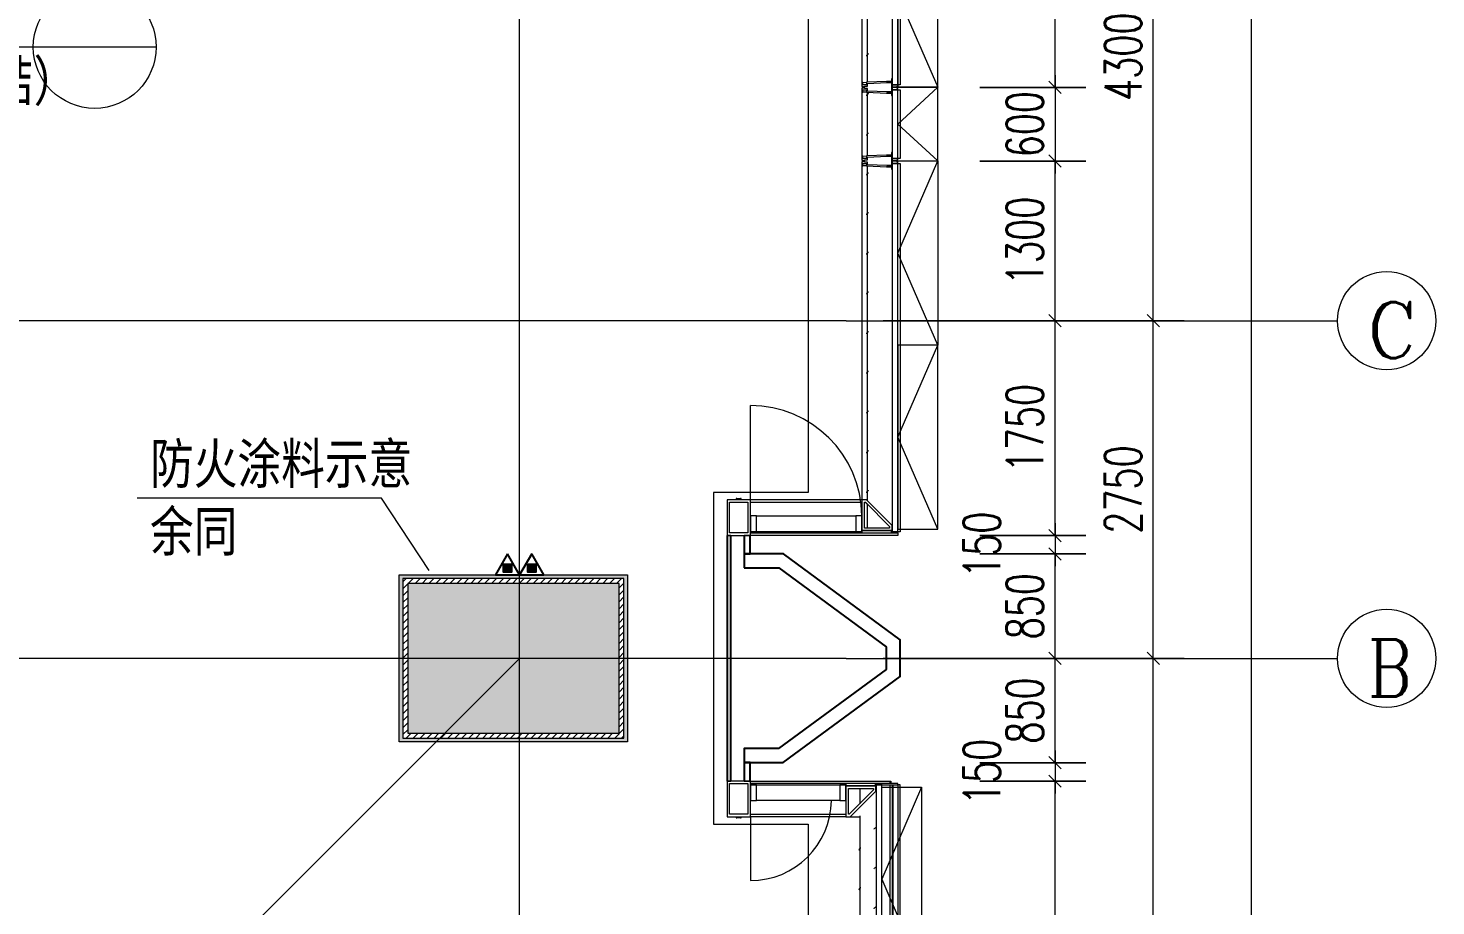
# Model space of a CAD drawing. Header units: millimetres. Extents: x 8533 to 398112, y -117646 to 105276.
# Drawn here: x 120122 to 131583, y 42026 to 49175 of the extents above; entities that cross this region are included whole.
import ezdxf

# ---------------------------------------------------------------- set-up
doc = ezdxf.new("R2010")
doc.units = ezdxf.units.MM
doc.linetypes.add('IMPORT-A-D0TE-BF$0$DOTE', pattern=[0])
doc.linetypes.add('IMPORT-colu-10F-19F$0$DOTE', pattern=[0])
for name, color, linetype, lineweight in [('A-D0TE-BF$0$A-Axis', 3, 'Continuous', 13), ('A-D0TE-BF$0$A-Axis-GRID', 1, 'IMPORT-A-D0TE-BF$0$DOTE', 13), ('A-D0TE-BF$0$A-Axis-TEXT', 7, 'Continuous', 13), ('A-DIM-TF$0$A-Dims', 140, 'Continuous', 13), ('A-EDGE-6_27F$0$A-floor-EDGE', 6, 'Continuous', 13), ('A-JC-10_12F$0$A-Dims_IDEN', 13, 'Continuous', 13), ('A-PMDT-10F$0$A-Dims-IDEN', 13, 'Continuous', 13), ('A-PMDT-10F$0$A-GLAZ-CURT-CUT', 52, 'Continuous', 13), ('A-PMDT-10F$0$A-GLAZ-CURT-PRO', 13, 'Continuous', 13), ('A-PMDT-10F$0$A-PMDT-17F$0$A-wall-Glaz', 111, 'Continuous', 13), ('A-PMDT-10F$0$A-WALL', 51, 'Continuous', 13), ('A-PMDT-10F$0$LB_铝板_', 2, 'Continuous', 13), ('A-PMDT-10F$0$Q-CASE-GM', 13, 'Continuous', 13), ('A-PMDT-10F$0$防火涂料', 8, 'Continuous', 13), ('colu-10F-19F$0$A-Axis-grid', 1, 'IMPORT-colu-10F-19F$0$DOTE', 13), ('colu-10F-19F$0$S-COLU-STEEL', 104, 'Continuous', 13), ('colu-10F-19F$0$S-hatch', 253, 'Continuous', 13), ('P-XHS-10F$0$PTP-XH灭火器', 10, 'Continuous', 25), ('塔楼建筑图10F_dwg', 8, 'Continuous', 13)]:
    doc.layers.add(name, color=color, linetype=linetype, lineweight=lineweight)
doc.styles.add('Arial_5', font='arial.ttf', dxfattribs={"width": 0.8, "height": 326.200771})
doc.styles.add('Complex_23', font='complex_.ttf', dxfattribs={"width": 0.823529, "height": 465.948165})
doc.styles.add('Complex_24', font='complex_.ttf', dxfattribs={"height": 455.690744})
doc.styles.add('Simplex', font='simplex_.ttf', dxfattribs={"width": 0.705882, "height": 297.5})

# ---------------------------------------------------------------- blocks, each defined once
blk = doc.blocks.new('塔楼建筑图10F_dwg__AXISO-1959633-10F_ARC_46_000_')
at = {"layer": 'A-D0TE-BF$0$A-Axis'}
blk.add_circle((0, 0), 0.5, dxfattribs=at)
blk = doc.blocks.new('塔楼建筑图10F_dwg_A-D0TE-BF$0$_ArchTick-1959634-10F_ARC_46_000_')
at = {"layer": 'A-D0TE-BF$0$A-Axis'}
blk.add_line((-0.5, -0.5), (0.5, 0.5), dxfattribs=at)
blk = doc.blocks.new('塔楼建筑图10F_dwg_A-D0TE-BF-1959636-10F_ARC_46_000_')
at = {"layer": 'A-D0TE-BF$0$A-Axis'}
for p, q in [((42960, -28250), (42960, 8750)), ((39660, -16750), (43660, -16750)), ((39660, -19500), (43660, -19500))]:
    blk.add_line(p, q, dxfattribs=at)
at = {"layer": 'A-D0TE-BF$0$A-Axis', "flags": 128}
blk.add_lwpolyline([(42160, -28250), (42160, -19500), (42160, -16750), (42160, -12450), (42160, -9450), (42160, -5750), (42160, 0), (42160, 8750)], dxfattribs=at)
for points in [[(42410, -16750), (39960, -16750)], [(42410, -19500), (39960, -19500)]]:
    blk.add_lwpolyline(points, close=True, dxfattribs=at)
at = {"layer": 'A-D0TE-BF$0$A-Axis-GRID', "linetype": 'Continuous'}
for p, q in [((37000, -18820), (37000, -680)), ((39660, -16750), (28750, -16750)), ((37000, -20180), (37000, -18820)), ((36020, -19500), (28750, -19500)), ((37880, -19500), (36020, -19500)), ((39660, -19500), (37880, -19500)), ((37000, -31034), (37000, -20180))]:
    blk.add_line(p, q, dxfattribs=at)
at = {"xscale": 800, "yscale": 800, "zscale": 800}
for p in [(44060, -16750), (44060, -19500)]:
    blk.add_blockref('塔楼建筑图10F_dwg__AXISO-1959633-10F_ARC_46_000_', p, dxfattribs=at)
at = {"xscale": 100, "yscale": 100, "zscale": 100}
for p, rotation in [((42160, -16750), 90), ((42160, -16750), 270), ((42160, -19500), 90), ((42160, -19500), 270)]:
    blk.add_blockref('塔楼建筑图10F_dwg_A-D0TE-BF$0$_ArchTick-1959634-10F_ARC_46_000_', p, dxfattribs=dict(at, rotation=rotation))
at = {"layer": 'A-D0TE-BF$0$A-Axis', "color": 7, "char_height": 297.5, "width": 917.9, "attachment_point": 2, "rotation": 90, "line_spacing_factor": 1.125731, "style": 'Simplex'}
for s, insert in [('4300', (41765, -14600)), ('2750', (41765, -18125))]:
    blk.add_mtext(s, dxfattribs=dict(at, insert=insert))
at = {"layer": 'A-D0TE-BF$0$A-Axis-TEXT', "attachment_point": 1, "line_spacing_factor": 1.141342}
for s, insert, char_height, width, style in [('\\fComplex|b0|i0|c134|p2|;C', (43898, -16599), 455.69, 545.75, 'Complex_24'), ('\\fComplex|b0|i0|c134|p2|;\\W.82353;B', (43905, -19346), 465.95, 479.11, 'Complex_23')]:
    blk.add_mtext(s, dxfattribs=dict(at, insert=insert, char_height=char_height, width=width, style=style))
blk = doc.blocks.new('塔楼建筑图10F_dwg_A-EDGE-6_27F-1959637-10F_ARC_46_000_')
at = {"layer": 'A-EDGE-6_27F$0$A-floor-EDGE', "flags": 128}
blk.add_lwpolyline([(39350, -1350), (39350, -18150), (38580, -18150), (38580, -18850), (38580, -20150), (38580, -20850), (39350, -20850), (39350, -30000), (29600, -30000), (29600, -29230), (28900, -29230), (27600, -29230), (26900, -29230), (26900, -30000), (10100, -30000)], dxfattribs=at)
blk = doc.blocks.new('塔楼建筑图10F_dwg_A-JC-10_12F-1959669-10F_ARC_46_000_')
at = {"layer": 'A-JC-10_12F$0$A-Dims_IDEN', "flags": 128}
blk.add_lwpolyline([(34041, -14521), (33041, -14521), (29973, -14521), (28750, -13782)], dxfattribs=at)
at = {"layer": 'A-JC-10_12F$0$A-Dims_IDEN'}
blk.add_circle((33541, -14521), 500, dxfattribs=at)
at = {"layer": 'A-JC-10_12F$0$A-Dims_IDEN', "color": 7, "insert": (32332, -14634), "char_height": 326.2, "width": 1458.18, "attachment_point": 1, "line_spacing_factor": 0.941778, "style": 'Arial_5'}
blk.add_mtext('（结）', dxfattribs=at)
blk = doc.blocks.new('塔楼建筑图10F_dwg_colu-10F-19F-1959674-10F_ARC_46_000_')
at = {"layer": 'colu-10F-19F$0$S-hatch'}
h = blk.add_hatch(dxfattribs=at)
h.set_pattern_fill('FP_48', color=256, style=0, pattern_type=2)
h.set_pattern_definition([(45, (0, -19450), (-28.28427, 28.28427), [])])
h.paths.add_polyline_path([(36050, -20150), (37850, -20150), (37850, -18850), (36050, -18850), (36050, -20110)], flags=0)
h.paths.add_polyline_path([(36090, -20110), (36090, -18890), (37810, -18890), (37810, -20110), (37310, -20110)], flags=0)
blk.add_hatch(color=256, dxfattribs=at).paths.add_polyline_path([(36590, -20110), (37810, -20110), (37810, -18890), (36090, -18890), (36090, -20110)], flags=0)
at = {"layer": 'colu-10F-19F$0$A-Axis-grid', "linetype": 'Continuous'}
for p, q in [((37000, -19500), (36350, -20150)), ((36350, -20150), (36320, -20180)), ((36320, -20180), (28930, -27570))]:
    blk.add_line(p, q, dxfattribs=at)
at = {"layer": 'colu-10F-19F$0$S-COLU-STEEL', "flags": 128}
for points in [[(37850, -18850), (36050, -18850), (36050, -20150), (37850, -20150)], [(37810, -18890), (36090, -18890), (36090, -20110), (37810, -20110)]]:
    blk.add_lwpolyline(points, close=True, dxfattribs=at)
blk = doc.blocks.new('塔楼建筑图10F_dwg_A-PMDT-10F$0$A$C2FD361CC-1959676-10F_ARC_46_000_')
at = {"layer": 'A-PMDT-10F$0$防火涂料'}
h = blk.add_hatch(dxfattribs=at)
h.set_pattern_fill('FP_52', color=256, style=0, pattern_type=2)
h.set_pattern_definition([(37.5, (36700, 28300), (-1.60031, 48.94136), [0, -38.608, 0, -43.18, -41.275]), (37.5, (36700, 28300), (-1.60031, 48.94136), [-81.788, 0, -41.275]), (7.5, (36700, 28300), (44.9521, 71.68268), [0, -20.828, 0, -34.798, -13.335]), (7.5, (36700, 28300), (44.9521, 71.68268), [-55.626, 0, -13.335]), (327.5, (36668.76, 28300), (79.09879, 0.143765), [0, -12.7, 0, -45.72, -59.69]), (327.5, (36668.76, 28300), (79.09879, 0.143765), [-58.42, 0, -59.69]), (317.5, (36668.76, 28300), (76.35522, 22.29306), [0, -6.35, 0, -29.972, -34.29]), (317.5, (36668.76, 28300), (76.35522, 22.29306), [-36.322, 0, -34.29])])
h.paths.add_polyline_path([(37880, 8070), (37880, 9430), (36020, 9430), (36020, 8070), (37851, 8070)], flags=0)
h.paths.add_polyline_path([(36050, 8100), (36050, 9400), (37850, 9400), (37850, 8100), (36090, 8100)], flags=0)
at = {"layer": 'A-PMDT-10F$0$A-Dims-IDEN', "flags": 128}
blk.add_lwpolyline([(36263, 9465), (35875, 10054), (33886, 10054)], dxfattribs=at)
at = {"layer": 'A-PMDT-10F$0$防火涂料', "flags": 128}
blk.add_lwpolyline([(36020, 9430), (37880, 9430), (37880, 8070), (36020, 8070)], close=True, dxfattribs=at)
at = {"layer": 'A-PMDT-10F$0$A-Dims-IDEN', "color": 7, "char_height": 326.2, "attachment_point": 1, "line_spacing_factor": 0.941778, "style": 'Arial_5'}
for s, insert, width in [('防火涂料示意', (33991, 10500), 2916.36), ('余同', (33991, 9949), 972.12)]:
    blk.add_mtext(s, dxfattribs=dict(at, insert=insert, width=width))
blk = doc.blocks.new('塔楼建筑图10F_dwg_A-DIM-TF$0$_ArchTick-1959677-10F_ARC_46_000_')
at = {"layer": 'A-DIM-TF$0$A-Dims'}
blk.add_line((-0.5, -0.5), (0.5, 0.5), dxfattribs=at)
blk = doc.blocks.new('塔楼建筑图10F_dwg_A-DIM-TF-1959678-10F_ARC_46_000_')
at = {"layer": 'A-DIM-TF$0$A-Dims', "flags": 128}
for points in [[(41360, -14750), (41360, -14850), (41360, -12450), (41360, -11850)], [(41360, -14850), (41360, -15450), (41360, -15550)], [(41360, -18400), (41360, -18500), (41360, -16750), (41360, -15450)], [(41360, -18500), (41360, -18650), (41360, -18750)], [(41360, -20250), (41360, -20350), (41360, -19500), (41360, -18650)], [(41360, -20350), (41360, -20500), (41360, -20600)], [(41360, -23450), (41360, -23550), (41360, -20500)]]:
    blk.add_lwpolyline(points, dxfattribs=at)
for points in [[(41610, -14850), (40748, -14850)], [(41610, -15450), (40748, -15450)], [(41610, -16750), (40748, -16750)], [(41610, -18500), (40748, -18500)], [(41610, -18650), (40748, -18650)], [(41610, -19500), (40748, -19500)], [(41610, -20350), (40748, -20350)], [(41610, -20500), (40748, -20500)]]:
    blk.add_lwpolyline(points, close=True, dxfattribs=at)
at = {"xscale": 100, "yscale": 100, "zscale": 100}
for p, rotation in [((41360, -14850), 270), ((41360, -14850), 270), ((41360, -15450), 90), ((41360, -15450), 90), ((41360, -16750), 270), ((41360, -16750), 90), ((41360, -18500), 270), ((41360, -18500), 270), ((41360, -18650), 90), ((41360, -18650), 90), ((41360, -19500), 270), ((41360, -19500), 90), ((41360, -20350), 270), ((41360, -20350), 270), ((41360, -20500), 90), ((41360, -20500), 90)]:
    blk.add_blockref('塔楼建筑图10F_dwg_A-DIM-TF$0$_ArchTick-1959677-10F_ARC_46_000_', p, dxfattribs=dict(at, rotation=rotation))
at = {"layer": 'A-DIM-TF$0$A-Dims', "color": 7, "char_height": 297.5, "attachment_point": 2, "rotation": 90, "line_spacing_factor": 1.125731, "style": 'Simplex'}
for s, insert, width in [('600', (40965, -15150), 688.42), ('1300', (40965, -16100), 871.28), ('1750', (40965, -17625), 871.28), ('150', (40615, -18575), 641.81), ('850', (40965, -19075), 688.42), ('850', (40965, -19925), 688.42), ('150', (40615, -20425), 641.81)]:
    blk.add_mtext(s, dxfattribs=dict(at, insert=insert, width=width))
blk = doc.blocks.new('塔楼建筑图10F_dwg_P-XHS-10F$0$$TWTSYS$00000546-1959688-10F_ARC_46_000_')
at = {"layer": 'P-XHS-10F$0$PTP-XH灭火器'}
h = blk.add_hatch(dxfattribs=at)
h.set_pattern_fill('FP_61', color=256, style=0, pattern_type=2)
h.set_pattern_definition([(45, (-38543.802, -6670.83), (-17.67767, 17.67767), [])])
h.paths.add_polyline_path([(65, 44), (65, 174), (-65, 174), (-65, 44)], flags=0)
at = {"layer": 'P-XHS-10F$0$PTP-XH灭火器', "flags": 128}
for points in [[(0, 344), (-198, 0), (198, 0)], [(-65, 174), (65, 174), (65, 44), (-65, 44)]]:
    blk.add_lwpolyline(points, close=True, dxfattribs=at)
blk = doc.blocks.new('塔楼建筑图10F_dwg_P-XHS-10F-1959691-10F_ARC_46_000_')
at = {"xscale": 0.5, "yscale": 0.5, "zscale": 0.5}
for p in [(36902, -18820), (37100, -18820)]:
    blk.add_blockref('塔楼建筑图10F_dwg_P-XHS-10F$0$$TWTSYS$00000546-1959688-10F_ARC_46_000_', p, dxfattribs=at)
blk = doc.blocks.new('塔楼建筑图10F_dwg_A-PMDT-10F$0$FP_20-Floor Plan_F10 CAD Export-1959710-10F_ARC_46_000_')
at = {"layer": 'A-PMDT-10F$0$A-GLAZ-CURT-PRO'}
blk.add_line((-1458, -260), (1458, -260), dxfattribs=at)
at = {"layer": 'A-PMDT-10F$0$A-GLAZ-CURT-PRO', "flags": 128}
for points in [[(-1341, -263), (-1341, -263), (-1341, -263), (-1342, -263), (-1342, -263), (-1343, -263), (-1343, -263), (-1343, -263), (-1344, -263), (-1344, -263), (-1344, -263), (-1345, -263), (-1345, -263), (-1345, -262), (-1346, -262), (-1346, -262), (-1347, -262), (-1347, -262), (-1347, -262), (-1348, -261), (-1348, -261), (-1348, -261), (-1349, -261), (-1349, -260), (-1350, -260), (-1350, -260), (-1350, -260), (-1351, -259), (-1351, -259), (-1351, -259), (-1352, -258), (-1352, -258), (-1353, -258), (-1353, -257), (-1353, -257), (-1354, -257), (-1354, -256), (-1354, -256), (-1355, -256), (-1355, -255), (-1355, -255), (-1356, -254), (-1356, -254), (-1357, -254), (-1357, -253), (-1357, -253), (-1358, -252), (-1358, -252), (-1358, -252), (-1359, -251), (-1359, -251), (-1360, -250), (-1360, -250), (-1360, -249)], [(-1017, -263), (-1018, -263), (-1018, -263), (-1019, -263), (-1019, -263), (-1019, -263), (-1020, -263), (-1020, -263), (-1020, -263), (-1021, -263), (-1021, -263), (-1021, -263), (-1022, -263), (-1022, -262), (-1023, -262), (-1023, -262), (-1023, -262), (-1024, -262), (-1024, -262), (-1024, -261), (-1025, -261), (-1025, -261), (-1026, -261), (-1026, -260), (-1026, -260), (-1027, -260), (-1027, -260), (-1027, -259), (-1028, -259), (-1028, -259), (-1028, -258), (-1029, -258), (-1029, -258), (-1030, -257), (-1030, -257), (-1030, -257), (-1031, -256), (-1031, -256), (-1031, -256), (-1032, -255), (-1032, -255), (-1033, -254), (-1033, -254), (-1033, -254), (-1034, -253), (-1034, -253), (-1034, -252), (-1035, -252), (-1035, -252), (-1035, -251), (-1036, -251), (-1036, -250), (-1037, -250), (-1037, -249)], [(-694, -263), (-694, -263), (-695, -263), (-695, -263), (-696, -263), (-696, -263), (-696, -263), (-697, -263), (-697, -263), (-697, -263), (-698, -263), (-698, -263), (-699, -263), (-699, -262), (-699, -262), (-700, -262), (-700, -262), (-700, -262), (-701, -262), (-701, -261), (-701, -261), (-702, -261), (-702, -261), (-703, -260), (-703, -260), (-703, -260), (-704, -260), (-704, -259), (-704, -259), (-705, -259), (-705, -258), (-706, -258), (-706, -258), (-706, -257), (-707, -257), (-707, -257), (-707, -256), (-708, -256), (-708, -256), (-709, -255), (-709, -255), (-709, -254), (-710, -254), (-710, -254), (-710, -253), (-711, -253), (-711, -252), (-711, -252), (-712, -252), (-712, -251), (-713, -251), (-713, -250), (-713, -250), (-714, -249)], [(-371, -263), (-371, -263), (-372, -263), (-372, -263), (-372, -263), (-373, -263), (-373, -263), (-373, -263), (-374, -263), (-374, -263), (-375, -263), (-375, -263), (-375, -263), (-376, -262), (-376, -262), (-376, -262), (-377, -262), (-377, -262), (-377, -262), (-378, -261), (-378, -261), (-379, -261), (-379, -261), (-379, -260), (-380, -260), (-380, -260), (-380, -260), (-381, -259), (-381, -259), (-382, -259), (-382, -258), (-382, -258), (-383, -258), (-383, -257), (-383, -257), (-384, -257), (-384, -256), (-384, -256), (-385, -256), (-385, -255), (-386, -255), (-386, -254), (-386, -254), (-387, -254), (-387, -253), (-387, -253), (-388, -252), (-388, -252), (-389, -252), (-389, -251), (-389, -251), (-390, -250), (-390, -250), (-390, -249)], [(-48, -263), (-48, -263), (-48, -263), (-49, -263), (-49, -263), (-49, -263), (-50, -263), (-50, -263), (-50, -263), (-51, -263), (-51, -263), (-52, -263), (-52, -263), (-52, -262), (-53, -262), (-53, -262), (-53, -262), (-54, -262), (-54, -262), (-55, -261), (-55, -261), (-55, -261), (-56, -261), (-56, -260), (-56, -260), (-57, -260), (-57, -260), (-58, -259), (-58, -259), (-58, -259), (-59, -258), (-59, -258), (-59, -258), (-60, -257), (-60, -257), (-60, -257), (-61, -256), (-61, -256), (-62, -256), (-62, -255), (-62, -255), (-63, -254), (-63, -254), (-63, -254), (-64, -253), (-64, -253), (-65, -252), (-65, -252), (-65, -252), (-66, -251), (-66, -251), (-66, -250), (-67, -250), (-67, -249)], [(276, -263), (275, -263), (275, -263), (275, -263), (274, -263), (274, -263), (274, -263), (273, -263), (273, -263), (272, -263), (272, -263), (272, -263), (271, -263), (271, -262), (271, -262), (270, -262), (270, -262), (269, -262), (269, -262), (269, -261), (268, -261), (268, -261), (268, -261), (267, -260), (267, -260), (267, -260), (266, -260), (266, -259), (265, -259), (265, -259), (265, -258), (264, -258), (264, -258), (264, -257), (263, -257), (263, -257), (262, -256), (262, -256), (262, -256), (261, -255), (261, -255), (261, -254), (260, -254), (260, -254), (260, -253), (259, -253), (259, -252), (258, -252), (258, -252), (258, -251), (257, -251), (257, -250), (257, -250), (256, -249)], [(599, -263), (599, -263), (598, -263), (598, -263), (598, -263), (597, -263), (597, -263), (596, -263), (596, -263), (596, -263), (595, -263), (595, -263), (595, -263), (594, -262), (594, -262), (594, -262), (593, -262), (593, -262), (592, -262), (592, -261), (592, -261), (591, -261), (591, -261), (591, -260), (590, -260), (590, -260), (589, -260), (589, -259), (589, -259), (588, -259), (588, -258), (588, -258), (587, -258), (587, -257), (586, -257), (586, -257), (586, -256), (585, -256), (585, -256), (585, -255), (584, -255), (584, -254), (584, -254), (583, -254), (583, -253), (582, -253), (582, -252), (582, -252), (581, -252), (581, -251), (581, -251), (580, -250), (580, -250), (579, -249)], [(922, -263), (922, -263), (922, -263), (921, -263), (921, -263), (920, -263), (920, -263), (920, -263), (919, -263), (919, -263), (919, -263), (918, -263), (918, -263), (918, -262), (917, -262), (917, -262), (916, -262), (916, -262), (916, -262), (915, -261), (915, -261), (915, -261), (914, -261), (914, -260), (913, -260), (913, -260), (913, -260), (912, -259), (912, -259), (912, -259), (911, -258), (911, -258), (911, -258), (910, -257), (910, -257), (909, -257), (909, -256), (909, -256), (908, -256), (908, -255), (908, -255), (907, -254), (907, -254), (906, -254), (906, -253), (906, -253), (905, -252), (905, -252), (905, -252), (904, -251), (904, -251), (904, -250), (903, -250), (903, -249)], [(1246, -263), (1245, -263), (1245, -263), (1245, -263), (1244, -263), (1244, -263), (1243, -263), (1243, -263), (1243, -263), (1242, -263), (1242, -263), (1242, -263), (1241, -263), (1241, -262), (1240, -262), (1240, -262), (1240, -262), (1239, -262), (1239, -262), (1239, -261), (1238, -261), (1238, -261), (1238, -261), (1237, -260), (1237, -260), (1236, -260), (1236, -260), (1236, -259), (1235, -259), (1235, -259), (1235, -258), (1234, -258), (1234, -258), (1233, -257), (1233, -257), (1233, -257), (1232, -256), (1232, -256), (1232, -256), (1231, -255), (1231, -255), (1230, -254), (1230, -254), (1230, -254), (1229, -253), (1229, -253), (1229, -252), (1228, -252), (1228, -252), (1228, -251), (1227, -251), (1227, -250), (1226, -250), (1226, -249)]]:
    blk.add_lwpolyline(points, dxfattribs=at)
blk = doc.blocks.new('塔楼建筑图10F_dwg_A-PMDT-10F$0$CWP_玻璃幕墙 - Tower slope glass H_3000_有窗帘导轨-V18-Floor Plan_F10 CAD Export-1959711-10F_ARC_46_000_')
at = {"layer": 'A-PMDT-10F$0$A-GLAZ-CURT-CUT', "flags": 128}
for points in [[(-1480, -10), (-1490, -10), (-1490, -15), (-1500, -15), (-1500, -55), (-1480, -55)], [(-1452, -57), (-1452, -55), (-1500, -55), (-1500, -57)], [(-1494, -302), (-1460, -302), (-1460, -296), (-1480, -296), (-1480, -266), (-1459, -266), (-1452, -100), (-1452, -57), (-1500, -57), (-1500, -62), (-1462, -62), (-1462, -100), (-1468, -256), (-1490, -256), (-1490, -282), (-1500, -282), (-1500, -292), (-1494, -292)], [(1480, -55), (1480, -10), (-1480, -10), (-1480, -55)], [(-1433, -55), (-1452, -55), (-1452, -57), (-1433, -57)], [(1452, -55), (1432, -55), (1432, -57), (1452, -57)], [(1452, -57), (1500, -57), (1500, -55), (1452, -55)], [(1494, -302), (1494, -292), (1500, -292), (1500, -282), (1490, -282), (1490, -256), (1468, -256), (1462, -100), (1462, -62), (1500, -62), (1500, -57), (1452, -57), (1452, -100), (1459, -266), (1480, -266), (1480, -296), (1460, -296), (1460, -302)], [(1490, -10), (1480, -10), (1480, -55), (1500, -55), (1500, -15), (1490, -15)]]:
    blk.add_lwpolyline(points, close=True, dxfattribs=at)
for points in [[(-1433, -61), (-1433, -57), (-1452, -57), (-1452, -103), (-1450, -62), (-1433, -62)], [(1433, -62), (1450, -62), (1452, -103), (1452, -57), (1432, -57), (1432, -61)]]:
    blk.add_lwpolyline(points, dxfattribs=at)
at = {"layer": 'A-PMDT-10F$0$A-GLAZ-CURT-CUT'}
for centre, start, end in [((-1433, -61), 270, 360), ((1433, -61), 180, 270)]:
    blk.add_arc(centre, 0.998, start, end, dxfattribs=at)
at = {"layer": 'A-PMDT-10F$0$A-GLAZ-CURT-PRO'}
for p, q in [((-1459, -266), (-1460, -296)), ((-1460, -302), (1460, -302)), ((1460, -296), (1459, -266))]:
    blk.add_line(p, q, dxfattribs=at)
at = {"layer": 'A-PMDT-10F$0$A-GLAZ-CURT-PRO', "flags": 128}
blk.add_lwpolyline([(-1480, -10), (-1480, 10), (1480, 10), (1480, -10)], dxfattribs=at)
blk.add_blockref('塔楼建筑图10F_dwg_A-PMDT-10F$0$FP_20-Floor Plan_F10 CAD Export-1959710-10F_ARC_46_000_', (0, 0))
blk = doc.blocks.new('塔楼建筑图10F_dwg_A-PMDT-10F$0$FP_23-Floor Plan_F10 CAD Export-1959712-10F_ARC_46_000_')
at = {"layer": 'A-PMDT-10F$0$A-GLAZ-CURT-PRO'}
blk.add_line((-258, -260), (258, -260), dxfattribs=at)
at = {"layer": 'A-PMDT-10F$0$A-GLAZ-CURT-PRO', "flags": 128}
for points in [[(-231, -263), (-231, -263), (-232, -263), (-232, -263), (-233, -263), (-233, -263), (-233, -263), (-234, -263), (-234, -263), (-234, -263), (-235, -263), (-235, -263), (-236, -263), (-236, -262), (-236, -262), (-237, -262), (-237, -262), (-237, -262), (-238, -262), (-238, -261), (-238, -261), (-239, -261), (-239, -261), (-240, -260), (-240, -260), (-240, -260), (-241, -260), (-241, -259), (-241, -259), (-242, -259), (-242, -258), (-243, -258), (-243, -258), (-243, -257), (-244, -257), (-244, -257), (-244, -256), (-245, -256), (-245, -256), (-245, -255), (-246, -255), (-246, -254), (-247, -254), (-247, -254), (-247, -253), (-248, -253), (-248, -252), (-248, -252), (-249, -252), (-249, -251), (-250, -251), (-250, -250), (-250, -250), (-251, -249)], [(92, -263), (92, -263), (91, -263), (91, -263), (91, -263), (90, -263), (90, -263), (90, -263), (89, -263), (89, -263), (89, -263), (88, -263), (88, -263), (87, -262), (87, -262), (87, -262), (86, -262), (86, -262), (86, -262), (85, -261), (85, -261), (84, -261), (84, -261), (84, -260), (83, -260), (83, -260), (83, -260), (82, -259), (82, -259), (81, -259), (81, -258), (81, -258), (80, -258), (80, -257), (80, -257), (79, -257), (79, -256), (79, -256), (78, -256), (78, -255), (77, -255), (77, -254), (77, -254), (76, -254), (76, -253), (76, -253), (75, -252), (75, -252), (74, -252), (74, -251), (74, -251), (73, -250), (73, -250), (73, -249)]]:
    blk.add_lwpolyline(points, dxfattribs=at)
blk = doc.blocks.new('塔楼建筑图10F_dwg_A-PMDT-10F$0$CWP_玻璃幕墙 - Tower slope glass H_3000_有窗帘导轨-V21-Floor Plan_F10 CAD Export-1959713-10F_ARC_46_000_')
at = {"layer": 'A-PMDT-10F$0$A-GLAZ-CURT-CUT', "flags": 128}
for points in [[(-280, -10), (-290, -10), (-290, -15), (-300, -15), (-300, -55), (-280, -55)], [(-252, -57), (-252, -55), (-300, -55), (-300, -57)], [(-294, -302), (-260, -302), (-260, -296), (-280, -296), (-280, -266), (-259, -266), (-252, -100), (-252, -57), (-300, -57), (-300, -62), (-262, -62), (-262, -100), (-268, -256), (-290, -256), (-290, -282), (-300, -282), (-300, -292), (-294, -292)], [(280, -55), (280, -10), (-280, -10), (-280, -55)], [(-233, -55), (-252, -55), (-252, -57), (-233, -57)], [(252, -55), (232, -55), (232, -57), (252, -57)], [(252, -57), (300, -57), (300, -55), (252, -55)], [(294, -302), (294, -292), (300, -292), (300, -282), (290, -282), (290, -256), (268, -256), (262, -100), (262, -62), (300, -62), (300, -57), (252, -57), (252, -100), (259, -266), (280, -266), (280, -296), (260, -296), (260, -302)], [(290, -10), (280, -10), (280, -55), (300, -55), (300, -15), (290, -15)]]:
    blk.add_lwpolyline(points, close=True, dxfattribs=at)
for points in [[(-233, -61), (-233, -57), (-252, -57), (-252, -103), (-250, -62), (-233, -62)], [(233, -62), (250, -62), (252, -103), (252, -57), (232, -57), (232, -61)]]:
    blk.add_lwpolyline(points, dxfattribs=at)
at = {"layer": 'A-PMDT-10F$0$A-GLAZ-CURT-CUT'}
for centre, start, end in [((-233, -61), 270, 360), ((233, -61), 180, 270)]:
    blk.add_arc(centre, 0.998, start, end, dxfattribs=at)
at = {"layer": 'A-PMDT-10F$0$A-GLAZ-CURT-PRO'}
for p, q in [((-259, -266), (-260, -296)), ((-260, -302), (260, -302)), ((260, -296), (259, -266))]:
    blk.add_line(p, q, dxfattribs=at)
at = {"layer": 'A-PMDT-10F$0$A-GLAZ-CURT-PRO', "flags": 128}
blk.add_lwpolyline([(-280, -10), (-280, 10), (280, 10), (280, -10)], dxfattribs=at)
blk.add_blockref('塔楼建筑图10F_dwg_A-PMDT-10F$0$FP_23-Floor Plan_F10 CAD Export-1959712-10F_ARC_46_000_', (0, 0))
blk = doc.blocks.new('塔楼建筑图10F_dwg_A-PMDT-10F$0$FP_25-Floor Plan_F10 CAD Export-1959714-10F_ARC_46_000_')
at = {"layer": 'A-PMDT-10F$0$Q-CASE-GM'}
for p, q in [((-1478, -260), (1245, -260)), ((1274, -260), (1470, -260))]:
    blk.add_line(p, q, dxfattribs=at)
at = {"layer": 'A-PMDT-10F$0$Q-CASE-GM', "flags": 128}
for points in [[(-1405, -263), (-1405, -263), (-1405, -263), (-1406, -263), (-1406, -263), (-1406, -263), (-1407, -263), (-1407, -263), (-1407, -263), (-1408, -263), (-1408, -263), (-1409, -263), (-1409, -263), (-1409, -262), (-1410, -262), (-1410, -262), (-1410, -262), (-1411, -262), (-1411, -262), (-1412, -261), (-1412, -261), (-1412, -261), (-1413, -261), (-1413, -260), (-1413, -260), (-1414, -260), (-1414, -260), (-1414, -259), (-1415, -259), (-1415, -259), (-1416, -258), (-1416, -258), (-1416, -258), (-1417, -257), (-1417, -257), (-1417, -257), (-1418, -256), (-1418, -256), (-1419, -256), (-1419, -255), (-1419, -255), (-1420, -254), (-1420, -254), (-1420, -254), (-1421, -253), (-1421, -253), (-1421, -252), (-1422, -252), (-1422, -252), (-1423, -251), (-1423, -251), (-1423, -250), (-1424, -250), (-1424, -249)], [(-1081, -263), (-1082, -263), (-1082, -263), (-1082, -263), (-1083, -263), (-1083, -263), (-1083, -263), (-1084, -263), (-1084, -263), (-1085, -263), (-1085, -263), (-1085, -263), (-1086, -263), (-1086, -262), (-1086, -262), (-1087, -262), (-1087, -262), (-1087, -262), (-1088, -262), (-1088, -261), (-1089, -261), (-1089, -261), (-1089, -261), (-1090, -260), (-1090, -260), (-1090, -260), (-1091, -260), (-1091, -259), (-1092, -259), (-1092, -259), (-1092, -258), (-1093, -258), (-1093, -258), (-1093, -257), (-1094, -257), (-1094, -257), (-1095, -256), (-1095, -256), (-1095, -256), (-1096, -255), (-1096, -255), (-1096, -254), (-1097, -254), (-1097, -254), (-1097, -253), (-1098, -253), (-1098, -252), (-1099, -252), (-1099, -252), (-1099, -251), (-1100, -251), (-1100, -250), (-1100, -250), (-1101, -249)], [(-758, -263), (-758, -263), (-759, -263), (-759, -263), (-759, -263), (-760, -263), (-760, -263), (-761, -263), (-761, -263), (-761, -263), (-762, -263), (-762, -263), (-762, -263), (-763, -262), (-763, -262), (-763, -262), (-764, -262), (-764, -262), (-765, -262), (-765, -261), (-765, -261), (-766, -261), (-766, -261), (-766, -260), (-767, -260), (-767, -260), (-768, -260), (-768, -259), (-768, -259), (-769, -259), (-769, -258), (-769, -258), (-770, -258), (-770, -257), (-770, -257), (-771, -257), (-771, -256), (-772, -256), (-772, -256), (-772, -255), (-773, -255), (-773, -254), (-773, -254), (-774, -254), (-774, -253), (-775, -253), (-775, -252), (-775, -252), (-776, -252), (-776, -251), (-776, -251), (-777, -250), (-777, -250), (-777, -249)], [(-435, -263), (-435, -263), (-435, -263), (-436, -263), (-436, -263), (-436, -263), (-437, -263), (-437, -263), (-438, -263), (-438, -263), (-438, -263), (-439, -263), (-439, -263), (-439, -262), (-440, -262), (-440, -262), (-441, -262), (-441, -262), (-441, -262), (-442, -261), (-442, -261), (-442, -261), (-443, -261), (-443, -260), (-444, -260), (-444, -260), (-444, -260), (-445, -259), (-445, -259), (-445, -259), (-446, -258), (-446, -258), (-446, -258), (-447, -257), (-447, -257), (-448, -257), (-448, -256), (-448, -256), (-449, -256), (-449, -255), (-449, -255), (-450, -254), (-450, -254), (-451, -254), (-451, -253), (-451, -253), (-452, -252), (-452, -252), (-452, -252), (-453, -251), (-453, -251), (-453, -250), (-454, -250), (-454, -249)], [(-111, -263), (-112, -263), (-112, -263), (-112, -263), (-113, -263), (-113, -263), (-114, -263), (-114, -263), (-114, -263), (-115, -263), (-115, -263), (-115, -263), (-116, -263), (-116, -262), (-117, -262), (-117, -262), (-117, -262), (-118, -262), (-118, -262), (-118, -261), (-119, -261), (-119, -261), (-119, -261), (-120, -260), (-120, -260), (-121, -260), (-121, -260), (-121, -259), (-122, -259), (-122, -259), (-122, -258), (-123, -258), (-123, -258), (-124, -257), (-124, -257), (-124, -257), (-125, -256), (-125, -256), (-125, -256), (-126, -255), (-126, -255), (-126, -254), (-127, -254), (-127, -254), (-128, -253), (-128, -253), (-128, -252), (-129, -252), (-129, -252), (-129, -251), (-130, -251), (-130, -250), (-131, -250), (-131, -249)], [(212, -263), (212, -263), (211, -263), (211, -263), (210, -263), (210, -263), (210, -263), (209, -263), (209, -263), (209, -263), (208, -263), (208, -263), (208, -263), (207, -262), (207, -262), (206, -262), (206, -262), (206, -262), (205, -262), (205, -261), (205, -261), (204, -261), (204, -261), (203, -260), (203, -260), (203, -260), (202, -260), (202, -259), (202, -259), (201, -259), (201, -258), (200, -258), (200, -258), (200, -257), (199, -257), (199, -257), (199, -256), (198, -256), (198, -256), (198, -255), (197, -255), (197, -254), (196, -254), (196, -254), (196, -253), (195, -253), (195, -252), (195, -252), (194, -252), (194, -251), (193, -251), (193, -250), (193, -250), (192, -249)], [(535, -263), (535, -263), (534, -263), (534, -263), (534, -263), (533, -263), (533, -263), (533, -263), (532, -263), (532, -263), (532, -263), (531, -263), (531, -263), (530, -262), (530, -262), (530, -262), (529, -262), (529, -262), (529, -262), (528, -261), (528, -261), (527, -261), (527, -261), (527, -260), (526, -260), (526, -260), (526, -260), (525, -259), (525, -259), (525, -259), (524, -258), (524, -258), (523, -258), (523, -257), (523, -257), (522, -257), (522, -256), (522, -256), (521, -256), (521, -255), (520, -255), (520, -254), (520, -254), (519, -254), (519, -253), (519, -253), (518, -252), (518, -252), (518, -252), (517, -251), (517, -251), (516, -250), (516, -250), (516, -249)], [(859, -263), (858, -263), (858, -263), (857, -263), (857, -263), (857, -263), (856, -263), (856, -263), (856, -263), (855, -263), (855, -263), (854, -263), (854, -263), (854, -262), (853, -262), (853, -262), (853, -262), (852, -262), (852, -262), (852, -261), (851, -261), (851, -261), (850, -261), (850, -260), (850, -260), (849, -260), (849, -260), (849, -259), (848, -259), (848, -259), (847, -258), (847, -258), (847, -258), (846, -257), (846, -257), (846, -257), (845, -256), (845, -256), (844, -256), (844, -255), (844, -255), (843, -254), (843, -254), (843, -254), (842, -253), (842, -253), (842, -252), (841, -252), (841, -252), (840, -251), (840, -251), (840, -250), (839, -250), (839, -249)], [(1182, -263), (1181, -263), (1181, -263), (1181, -263), (1180, -263), (1180, -263), (1180, -263), (1179, -263), (1179, -263), (1178, -263), (1178, -263), (1178, -263), (1177, -263), (1177, -262), (1177, -262), (1176, -262), (1176, -262), (1176, -262), (1175, -262), (1175, -261), (1174, -261), (1174, -261), (1174, -261), (1173, -260), (1173, -260), (1173, -260), (1172, -260), (1172, -259), (1171, -259), (1171, -259), (1171, -258), (1170, -258), (1170, -258), (1170, -257), (1169, -257), (1169, -257), (1169, -256), (1168, -256), (1168, -256), (1167, -255), (1167, -255), (1167, -254), (1166, -254), (1166, -254), (1166, -253), (1165, -253), (1165, -252), (1164, -252), (1164, -252), (1164, -251), (1163, -251), (1163, -250), (1163, -250), (1162, -249)]]:
    blk.add_lwpolyline(points, dxfattribs=at)
blk = doc.blocks.new('塔楼建筑图10F_dwg_A-PMDT-10F$0$FP_26-Floor Plan_F10 CAD Export-1959715-10F_ARC_46_000_')
at = {"layer": 'A-PMDT-10F$0$A-GLAZ-CURT-PRO'}
blk.add_line((1261, -302), (1261, -1210), dxfattribs=at)
blk = doc.blocks.new('塔楼建筑图10F_dwg_A-PMDT-10F$0$CWP_玻璃幕墙端部 - 塔楼有侧开启扇 H_3000_有窗帘槽-15385275-Floor Plan_F10 CAD Export-1959716-10F_ARC_46_000_')
at = {"layer": 'A-PMDT-10F$0$A-GLAZ-CURT-CUT', "flags": 128}
for points in [[(-1500, -10), (-1510, -10), (-1510, -15), (-1520, -15), (-1520, -55), (-1500, -55)], [(-1472, -57), (-1472, -55), (-1520, -55), (-1520, -57)], [(-1514, -302), (-1480, -302), (-1480, -296), (-1500, -296), (-1500, -266), (-1479, -266), (-1472, -100), (-1472, -57), (-1520, -57), (-1520, -62), (-1482, -62), (-1482, -100), (-1488, -256), (-1510, -256), (-1510, -282), (-1520, -282), (-1520, -292), (-1514, -292)], [(1500, -55), (1500, -10), (-1500, -10), (-1500, -55)], [(-1452, -55), (-1472, -55), (-1472, -57), (-1452, -57)], [(1510, -10), (1500, -10), (1500, -57), (1448, -57), (1239, -266), (1239, -302), (1490, -302), (1490, -62), (1510, -62)], [(1470, -282), (1259, -282), (1259, -274), (1457, -77), (1470, -77)], [(1446, -55), (1446, -57), (1500, -57), (1500, -55)], [(1490, -62), (1490, -302), (1510, -302), (1510, -62)], [(1370, -302), (1370, -352), (1500, -352), (1500, -302)], [(1500, -302), (1500, -1210), (1510, -1210), (1510, -302)], [(1239, -1210), (1239, -1400), (1530, -1400), (1530, -1210)], [(1259, -1380), (1259, -1230), (1510, -1230), (1510, -1380)], [(1370, -1160), (1370, -1210), (1500, -1210), (1500, -1160)]]:
    blk.add_lwpolyline(points, close=True, dxfattribs=at)
blk.add_lwpolyline([(-1452, -61), (-1452, -57), (-1472, -57), (-1472, -103), (-1470, -62), (-1453, -62)], dxfattribs=at)
at = {"layer": 'A-PMDT-10F$0$A-GLAZ-CURT-CUT'}
blk.add_arc((-1453, -61), 0.998, 270, 360, dxfattribs=at)
at = {"layer": 'A-PMDT-10F$0$A-GLAZ-CURT-PRO'}
for p, q in [((-1479, -266), (-1480, -296)), ((1259, -276), (1275, -260)), ((1370, -1160), (1370, -352)), ((1370, -1210), (473, -1210)), ((1239, -1285), (1229, -1285)), ((1229, -1325), (1239, -1325))]:
    blk.add_line(p, q, dxfattribs=at)
at = {"layer": 'A-PMDT-10F$0$A-GLAZ-CURT-PRO', "flags": 128}
for points in [[(1510, -10), (1530, -10), (1530, -1210)], [(-1480, -302), (1239, -302), (1239, -1210)], [(1229, -1320), (1229, -1325), (1229, -1320), (1229, -1290), (1229, -1285), (1229, -1290)]]:
    blk.add_lwpolyline(points, dxfattribs=at)
blk.add_lwpolyline([(1259, -276), (1275, -260)], close=True, dxfattribs=at)
at = {"layer": 'A-PMDT-10F$0$A-GLAZ-CURT-PRO'}
blk.add_arc((1381, -1210), 908, 90.6869, 180, dxfattribs=at)
at = {"layer": 'A-PMDT-10F$0$Q-CASE-GM', "flags": 128}
blk.add_lwpolyline([(-1500, -10), (-1500, 10), (1500, 10), (1500, -10)], dxfattribs=at)
for name in ['塔楼建筑图10F_dwg_A-PMDT-10F$0$FP_25-Floor Plan_F10 CAD Export-1959714-10F_ARC_46_000_', '塔楼建筑图10F_dwg_A-PMDT-10F$0$FP_26-Floor Plan_F10 CAD Export-1959715-10F_ARC_46_000_']:
    blk.add_blockref(name, (0, 0))
blk = doc.blocks.new('塔楼建筑图10F_dwg_A-PMDT-10F$0$FP_107-Floor Plan_F10 CAD Export-1959744-10F_ARC_46_000_')
at = {"layer": 'A-PMDT-10F$0$Q-CASE-GM', "flags": 128}
for points in [[(-1449, 204), (-1447, 202), (-1444, 199), (-1441, 196), (-1438, 193), (-1435, 190), (-1432, 187)], [(-1126, 204), (-1123, 202), (-1120, 199), (-1117, 196), (-1114, 193), (-1111, 190), (-1108, 187)], [(-803, 204), (-800, 202), (-797, 199), (-794, 196), (-791, 193), (-788, 190), (-785, 187)], [(-480, 204), (-477, 202), (-474, 199), (-471, 196), (-468, 193), (-465, 190), (-462, 187)], [(-156, 204), (-153, 202), (-150, 199), (-147, 196), (-145, 193), (-142, 190), (-139, 187)], [(167, 204), (170, 202), (173, 199), (176, 196), (179, 193), (182, 190), (185, 187)], [(490, 204), (493, 202), (496, 199), (499, 196), (502, 193), (505, 190), (508, 187)], [(814, 204), (816, 202), (819, 199), (822, 196), (825, 193), (828, 190), (831, 187)], [(1137, 204), (1140, 202), (1143, 199), (1146, 196), (1149, 193), (1152, 190), (1155, 187)]]:
    blk.add_lwpolyline(points, dxfattribs=at)
blk = doc.blocks.new('塔楼建筑图10F_dwg_A-PMDT-10F$0$FP_108-Floor Plan_F10 CAD Export-1959745-10F_ARC_46_000_')
at = {"layer": 'A-PMDT-10F$0$Q-CASE-GM'}
for p, q in [((1247, 320), (-1475, 320)), ((1470, 320), (1344, 320))]:
    blk.add_line(p, q, dxfattribs=at)
at = {"layer": 'A-PMDT-10F$0$Q-CASE-GM', "flags": 128}
for points in [[(-1295, 324), (-1294, 324), (-1294, 324), (-1293, 324), (-1293, 323), (-1293, 323), (-1292, 323), (-1292, 323), (-1292, 323), (-1291, 323), (-1291, 323), (-1291, 323), (-1290, 323), (-1290, 323), (-1289, 322), (-1289, 322), (-1289, 322), (-1288, 322), (-1288, 322), (-1288, 321), (-1287, 321), (-1287, 321), (-1286, 321), (-1286, 321), (-1286, 320), (-1285, 320), (-1285, 320), (-1285, 319), (-1284, 319), (-1284, 319), (-1284, 319), (-1283, 318), (-1283, 318), (-1282, 318), (-1282, 317), (-1282, 317), (-1281, 317), (-1281, 316), (-1281, 316), (-1280, 315), (-1280, 315), (-1279, 315), (-1279, 314), (-1279, 314), (-1278, 314), (-1278, 313), (-1278, 313), (-1277, 312), (-1277, 312), (-1276, 311), (-1276, 311), (-1276, 311)], [(-971, 324), (-971, 324), (-971, 324), (-970, 324), (-970, 323), (-969, 323), (-969, 323), (-969, 323), (-968, 323), (-968, 323), (-968, 323), (-967, 323), (-967, 323), (-966, 323), (-966, 322), (-966, 322), (-965, 322), (-965, 322), (-965, 322), (-964, 321), (-964, 321), (-964, 321), (-963, 321), (-963, 321), (-962, 320), (-962, 320), (-962, 320), (-961, 319), (-961, 319), (-961, 319), (-960, 319), (-960, 318), (-959, 318), (-959, 318), (-959, 317), (-958, 317), (-958, 317), (-958, 316), (-957, 316), (-957, 315), (-957, 315), (-956, 315), (-956, 314), (-955, 314), (-955, 314), (-955, 313), (-954, 313), (-954, 312), (-954, 312), (-953, 311), (-953, 311), (-952, 311)], [(-648, 324), (-648, 324), (-647, 324), (-647, 324), (-647, 323), (-646, 323), (-646, 323), (-645, 323), (-645, 323), (-645, 323), (-644, 323), (-644, 323), (-644, 323), (-643, 323), (-643, 322), (-642, 322), (-642, 322), (-642, 322), (-641, 322), (-641, 321), (-641, 321), (-640, 321), (-640, 321), (-640, 321), (-639, 320), (-639, 320), (-638, 320), (-638, 319), (-638, 319), (-637, 319), (-637, 319), (-637, 318), (-636, 318), (-636, 318), (-635, 317), (-635, 317), (-635, 317), (-634, 316), (-634, 316), (-634, 315), (-633, 315), (-633, 315), (-633, 314), (-632, 314), (-632, 314), (-631, 313), (-631, 313), (-631, 312), (-630, 312), (-630, 311), (-630, 311), (-629, 311)], [(-325, 324), (-324, 324), (-324, 324), (-324, 324), (-323, 323), (-323, 323), (-323, 323), (-322, 323), (-322, 323), (-321, 323), (-321, 323), (-321, 323), (-320, 323), (-320, 323), (-320, 322), (-319, 322), (-319, 322), (-318, 322), (-318, 322), (-318, 321), (-317, 321), (-317, 321), (-317, 321), (-316, 321), (-316, 320), (-315, 320), (-315, 320), (-315, 319), (-314, 319), (-314, 319), (-314, 319), (-313, 318), (-313, 318), (-313, 318), (-312, 317), (-312, 317), (-311, 317), (-311, 316), (-311, 316), (-310, 315), (-310, 315), (-310, 315), (-309, 314), (-309, 314), (-308, 314), (-308, 313), (-308, 313), (-307, 312), (-307, 312), (-307, 311), (-306, 311), (-306, 311)], [(-1, 324), (-1, 324), (-1, 324), (0, 324), (0, 323), (0, 323), (1, 323), (1, 323), (2, 323), (2, 323), (2, 323), (3, 323), (3, 323), (3, 323), (4, 322), (4, 322), (4, 322), (5, 322), (5, 322), (6, 321), (6, 321), (6, 321), (7, 321), (7, 321), (7, 320), (8, 320), (8, 320), (9, 319), (9, 319), (9, 319), (10, 319), (10, 318), (10, 318), (11, 318), (11, 317), (11, 317), (12, 317), (12, 316), (13, 316), (13, 315), (13, 315), (14, 315), (14, 314), (14, 314), (15, 314), (15, 313), (16, 313), (16, 312), (16, 312), (17, 311), (17, 311), (17, 311)], [(322, 324), (322, 324), (323, 324), (323, 324), (323, 323), (324, 323), (324, 323), (324, 323), (325, 323), (325, 323), (326, 323), (326, 323), (326, 323), (327, 323), (327, 322), (327, 322), (328, 322), (328, 322), (329, 322), (329, 321), (329, 321), (330, 321), (330, 321), (330, 321), (331, 320), (331, 320), (331, 320), (332, 319), (332, 319), (333, 319), (333, 319), (333, 318), (334, 318), (334, 318), (334, 317), (335, 317), (335, 317), (336, 316), (336, 316), (336, 315), (337, 315), (337, 315), (337, 314), (338, 314), (338, 314), (338, 313), (339, 313), (339, 312), (340, 312), (340, 311), (340, 311), (341, 311)], [(645, 324), (646, 324), (646, 324), (646, 324), (647, 323), (647, 323), (647, 323), (648, 323), (648, 323), (648, 323), (649, 323), (649, 323), (650, 323), (650, 323), (650, 322), (651, 322), (651, 322), (651, 322), (652, 322), (652, 321), (653, 321), (653, 321), (653, 321), (654, 321), (654, 320), (654, 320), (655, 320), (655, 319), (655, 319), (656, 319), (656, 319), (657, 318), (657, 318), (657, 318), (658, 317), (658, 317), (658, 317), (659, 316), (659, 316), (660, 315), (660, 315), (660, 315), (661, 314), (661, 314), (661, 314), (662, 313), (662, 313), (663, 312), (663, 312), (663, 311), (664, 311), (664, 311)], [(968, 324), (969, 324), (969, 324), (970, 324), (970, 323), (970, 323), (971, 323), (971, 323), (971, 323), (972, 323), (972, 323), (972, 323), (973, 323), (973, 323), (974, 322), (974, 322), (974, 322), (975, 322), (975, 322), (975, 321), (976, 321), (976, 321), (977, 321), (977, 321), (977, 320), (978, 320), (978, 320), (978, 319), (979, 319), (979, 319), (980, 319), (980, 318), (980, 318), (981, 318), (981, 317), (981, 317), (982, 317), (982, 316), (982, 316), (983, 315), (983, 315), (984, 315), (984, 314), (984, 314), (985, 314), (985, 313), (985, 313), (986, 312), (986, 312), (987, 311), (987, 311), (987, 311)]]:
    blk.add_lwpolyline(points, dxfattribs=at)
blk = doc.blocks.new('塔楼建筑图10F_dwg_A-PMDT-10F$0$FP_109-Floor Plan_F10 CAD Export-1959746-10F_ARC_46_000_')
at = {"layer": 'A-PMDT-10F$0$A-GLAZ-CURT-PRO'}
blk.add_line((1261, 1210), (1261, 433), dxfattribs=at)
blk = doc.blocks.new('塔楼建筑图10F_dwg_A-PMDT-10F$0$CWP_玻璃幕墙端部 - 塔楼有侧开启扇 H_3000_有窗帘槽-15385682-Floor Plan_F10 CAD Export-1959747-10F_ARC_46_000_')
at = {"layer": 'A-PMDT-10F$0$A-GLAZ-CURT-CUT', "flags": 128}
for points in [[(1239, 1400), (1239, 1210), (1530, 1210), (1530, 1400)], [(1259, 1230), (1259, 1380), (1510, 1380), (1510, 1230)], [(1370, 1210), (1370, 1160), (1500, 1160), (1500, 1210)], [(1500, 1210), (1500, 433), (1510, 433), (1510, 1210)], [(1370, 483), (1370, 433), (1500, 433), (1500, 483)], [(-1480, 433), (-1514, 433), (-1514, 423), (-1520, 423), (-1520, 413), (-1510, 413), (-1510, 386), (-1488, 386), (-1482, 231), (-1482, 193), (-1520, 193), (-1520, 188), (-1472, 188), (-1472, 231), (-1479, 396), (-1500, 396), (-1500, 427), (-1480, 427)], [(1500, 141), (1500, 186), (-1500, 186), (-1500, 141), (1500, 141), (1510, 141), (1510, 193), (1490, 193), (1490, 433), (1239, 433), (1239, 397), (1448, 188), (1500, 188)], [(1259, 413), (1470, 413), (1470, 208), (1457, 208), (1259, 405)], [(1490, 433), (1490, 193), (1510, 193), (1510, 433)], [(-1472, 186), (-1472, 188), (-1520, 188), (-1520, 186), (-1472, 186), (-1453, 186), (-1453, 188), (-1472, 188)], [(-1510, 141), (-1500, 141), (-1500, 186), (-1520, 186), (-1520, 146), (-1510, 146)]]:
    blk.add_lwpolyline(points, close=True, dxfattribs=at)
for points in [[(-1453, 193), (-1470, 193), (-1472, 234), (-1472, 188), (-1453, 188), (-1453, 192)], [(1446, 188), (1446, 186), (1500, 186), (1500, 188), (1448, 188)]]:
    blk.add_lwpolyline(points, dxfattribs=at)
at = {"layer": 'A-PMDT-10F$0$A-GLAZ-CURT-CUT'}
blk.add_arc((-1453, 192), 0.998, 0, 90, dxfattribs=at)
at = {"layer": 'A-PMDT-10F$0$A-GLAZ-CURT-PRO'}
for p, q in [((1229, 1290), (1229, 1320)), ((1370, 483), (1370, 1160)), ((-1480, 427), (-1480, 396)), ((1239, 397), (1239, 319)), ((-1500, 71), (-1500, 141)), ((1500, 141), (1500, 71))]:
    blk.add_line(p, q, dxfattribs=at)
at = {"layer": 'A-PMDT-10F$0$A-GLAZ-CURT-PRO', "flags": 128}
for points in [[(1239, 1325), (1229, 1325), (1229, 1320), (1229, 1325)], [(1229, 1285), (1229, 1290), (1229, 1285), (1239, 1285)], [(1239, 433), (1239, 1210), (719, 1210)], [(1530, 1210), (1530, 73), (1530, 71), (1522, 71), (1522, 70), (1530, 70), (1530, 68), (1510, 68), (1510, 73), (1530, 73)], [(-1520, 413), (-1520, 282), (-1510, 282)], [(-1510, 386), (-1510, 256), (-1488, 256)], [(-1488, 386), (-1488, 256), (-1486, 192)], [(-1510, 15), (-1520, 15), (-1520, 146)], [(-1510, 141), (-1510, 10), (-1500, 10), (-1500, 48)], [(1500, 48), (1500, 10), (1510, 10), (1510, 141)]]:
    blk.add_lwpolyline(points, dxfattribs=at)
at = {"layer": 'A-PMDT-10F$0$A-GLAZ-CURT-PRO'}
blk.add_arc((1378, 1210), 659, 180, 269.3131, dxfattribs=at)
at = {"layer": 'A-PMDT-10F$0$Q-CASE-GM'}
for p, q in [((-1500, 141), (-1500, 71)), ((1500, 141), (1500, 71)), ((-1500, 48), (1500, 48))]:
    blk.add_line(p, q, dxfattribs=at)
at = {"layer": 'A-PMDT-10F$0$Q-CASE-GM', "flags": 128}
for points in [[(-1500, 53), (-1500, 73), (1500, 73), (1500, 53), (1500, 51), (-1500, 51), (-1500, 53), (1500, 53)], [(-1500, 10), (-1500, -10), (1500, -10), (1500, 10)]]:
    blk.add_lwpolyline(points, dxfattribs=at)
blk.add_lwpolyline([(1500, 50), (1500, 48), (1500, 10), (-1500, 10), (-1500, 48), (-1500, 50)], close=True, dxfattribs=at)
for name in ['塔楼建筑图10F_dwg_A-PMDT-10F$0$FP_109-Floor Plan_F10 CAD Export-1959746-10F_ARC_46_000_', '塔楼建筑图10F_dwg_A-PMDT-10F$0$FP_108-Floor Plan_F10 CAD Export-1959745-10F_ARC_46_000_', '塔楼建筑图10F_dwg_A-PMDT-10F$0$FP_107-Floor Plan_F10 CAD Export-1959744-10F_ARC_46_000_']:
    blk.add_blockref(name, (0, 0))
blk = doc.blocks.new('塔楼建筑图10F_dwg_A-PMDT-10F$0$MQ-L10-1959826-10F_ARC_46_000_')
at = {"layer": 'A-PMDT-10F$0$A-GLAZ-CURT-PRO', "flags": 128}
for points in [[(116725, -82917), (116725, -84417), (117050, -84417), (117050, -82917), (116725, -82917), (116725, -81417), (117050, -81417), (117050, -82917)], [(116725, -86517), (116725, -85017), (117050, -85017), (117050, -86517), (116725, -86517), (116725, -88017), (117050, -88017), (117050, -86517)], [(116594, -91617), (116594, -90117), (116919, -90117), (116919, -91617)]]:
    blk.add_lwpolyline(points, close=True, dxfattribs=at)
for points in [[(117050, -81417), (116725, -82167), (117050, -82917), (116725, -83667), (117050, -84417)], [(117050, -88017), (116725, -87267), (117050, -86517), (116725, -85767), (117050, -85017)], [(116919, -90117), (116594, -90867), (116919, -91617), (116594, -92367), (116919, -93117), (116594, -93417), (116919, -93717), (116594, -94467), (116919, -95217), (116594, -95967), (116919, -96717), (116594, -96717)]]:
    blk.add_lwpolyline(points, dxfattribs=at)
at = {"layer": 'A-PMDT-10F$0$A-PMDT-17F$0$A-wall-Glaz', "flags": 128}
for points in [[(116725, -85017), (117050, -85017), (117050, -84417), (116725, -84417)], [(117050, -85017), (116725, -84717), (117050, -84417)]]:
    blk.add_lwpolyline(points, dxfattribs=at)
at = {"layer": 'A-PMDT-10F$0$A-WALL', "color": 7}
for p, q in [((115365, -88067), (115335, -88067)), ((115524, -88067), (115474, -88067)), ((115335, -90067), (115365, -90067)), ((115474, -90067), (115524, -90067))]:
    blk.add_line(p, q, dxfattribs=at)
at = {"layer": 'A-PMDT-10F$0$LB_铝板_', "color": 130, "lineweight": 25}
for p, q in [((115335, -88067), (115335, -90067)), ((115365, -90067), (115365, -88067))]:
    blk.add_line(p, q, dxfattribs=at)
at = {"layer": 'A-PMDT-10F$0$LB_铝板_', "color": 130, "lineweight": 25, "flags": 128}
for points in [[(115474, -88067), (115474, -88217), (115524, -88217), (115524, -88067)], [(115524, -90067), (115524, -89917), (115474, -89917), (115474, -90067)]]:
    blk.add_lwpolyline(points, dxfattribs=at)
blk.add_lwpolyline([(115475, -88332), (115757, -88332), (116630, -88975), (116630, -89159), (115754, -89802), (115474, -89802), (115474, -89917), (115791, -89917), (116745, -89217), (116745, -88917), (115795, -88217), (115475, -88217)], close=True, dxfattribs=at)
for name, p, rotation in [('塔楼建筑图10F_dwg_A-PMDT-10F$0$CWP_玻璃幕墙 - Tower slope glass H_3000_有窗帘导轨-V18-Floor Plan_F10 CAD Export-1959711-10F_ARC_46_000_', (116735, -82917), 270.0000000000106), ('塔楼建筑图10F_dwg_A-PMDT-10F$0$CWP_玻璃幕墙 - Tower slope glass H_3000_有窗帘导轨-V21-Floor Plan_F10 CAD Export-1959713-10F_ARC_46_000_', (116735, -84717), 270.0000000000106), ('塔楼建筑图10F_dwg_A-PMDT-10F$0$CWP_玻璃幕墙端部 - 塔楼有侧开启扇 H_3000_有窗帘槽-15385275-Floor Plan_F10 CAD Export-1959716-10F_ARC_46_000_', (116735, -86537), 270.0000000000106), ('塔楼建筑图10F_dwg_A-PMDT-10F$0$CWP_玻璃幕墙端部 - 塔楼有侧开启扇 H_3000_有窗帘槽-15385682-Floor Plan_F10 CAD Export-1959747-10F_ARC_46_000_', (116735, -91597), 90.00000000000584)]:
    blk.add_blockref(name, p, dxfattribs=dict(rotation=rotation))
blk = doc.blocks.new('塔楼建筑图10F_dwg-1947859-10F_ARC_46_000_')
for name, p in [('塔楼建筑图10F_dwg_A-D0TE-BF-1959636-10F_ARC_46_000_', (7302, 35837)), ('塔楼建筑图10F_dwg_A-DIM-TF-1959678-10F_ARC_46_000_', (7302, 35837)), ('塔楼建筑图10F_dwg_A-PMDT-10F$0$MQ-L10-1959826-10F_ARC_46_000_', (-69343, 105405)), ('塔楼建筑图10F_dwg_A-EDGE-6_27F-1959637-10F_ARC_46_000_', (7302, 35837)), ('塔楼建筑图10F_dwg_colu-10F-19F-1959674-10F_ARC_46_000_', (7302, 35837)), ('塔楼建筑图10F_dwg_A-PMDT-10F$0$A$C2FD361CC-1959676-10F_ARC_46_000_', (7302, 7587)), ('塔楼建筑图10F_dwg_P-XHS-10F-1959691-10F_ARC_46_000_', (7302, 35837)), ('塔楼建筑图10F_dwg_A-JC-10_12F-1959669-10F_ARC_46_000_', (7302, 35837))]:
    blk.add_blockref(name, p)

msp = doc.modelspace()

# ---------------------------------------------------------------- block references
at = {"layer": '塔楼建筑图10F_dwg', "color": 7}
msp.add_blockref('塔楼建筑图10F_dwg-1947859-10F_ARC_46_000_', (79821, 27705), dxfattribs=at)

doc.saveas('drawing.dxf')
